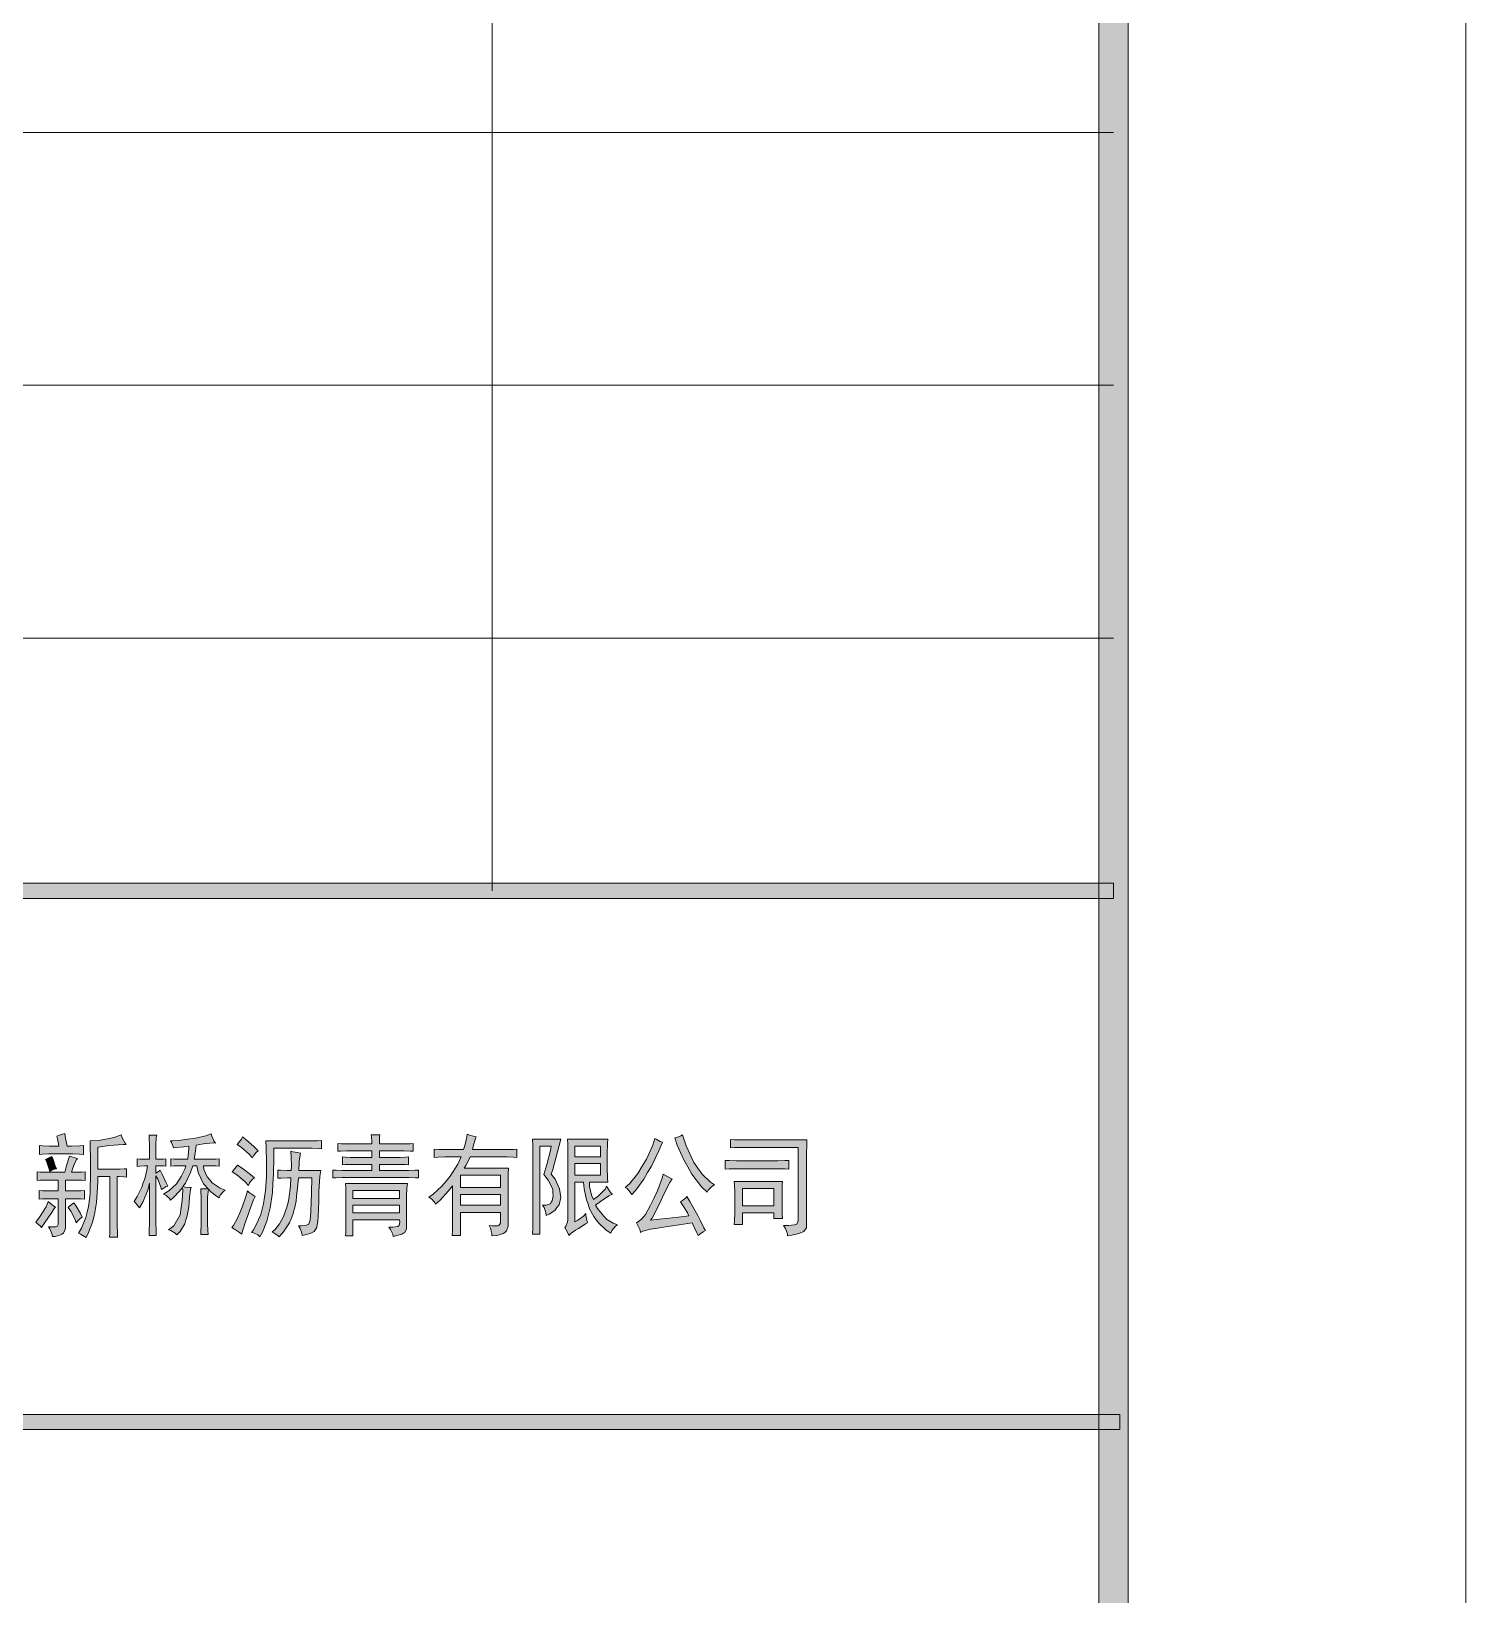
# Model space of a CAD drawing. Header units: millimetres. Extents: x 803 to 707111, y 130 to 2706464.
# Drawn here: x 702226 to 707111, y 2646052 to 2651374 of the extents above; entities that cross this region are included whole.
import ezdxf

# ---------------------------------------------------------------- set-up
doc = ezdxf.new("R2010")
doc.units = ezdxf.units.MM

msp = doc.modelspace()

# ---------------------------------------------------------------- hatches: boundary and pattern name
h = msp.add_hatch(color=0)
h.dxf.hatch_style = 2
h.paths.add_polyline_path([(705960.9, 2636339.7), (705860.9, 2636439.8), (705860.9, 2705213.8), (705960.9, 2705313.9)])
h = msp.add_hatch(color=0)
h.dxf.hatch_style = 2
h.paths.add_polyline_path([(699906.3, 2648422.3), (699906.3, 2648473.9), (705910.7, 2648473.9), (705910.7, 2648422.3)])
h = msp.add_hatch(color=0)
h.dxf.hatch_style = 2
h.paths.add_polyline_path([(702339.8, 2647622), (702342.8, 2647606.6), (702346.7, 2647585.1), (702347.6, 2647579.1), (702362.6, 2647579.1), (702390.5, 2647580), (702403.4, 2647580.8), (702403.4, 2647551.2), (702390.1, 2647551.6), (702367.7, 2647552.5), (702359.2, 2647552.5), (702296.5, 2647552.5), (702285.3, 2647552.5), (702263.8, 2647551.6), (702253.5, 2647551.2), (702253.5, 2647580.8), (702264.7, 2647580), (702286.2, 2647579.1), (702296.5, 2647579.1), (702320.1, 2647579.1), (702318.8, 2647587.3), (702314.9, 2647604.4), (702312.4, 2647613.5), (702318.8, 2647615.6), (702332.5, 2647619.9)])
h = msp.add_hatch(color=0)
h.dxf.hatch_style = 2
h.paths.add_polyline_path([(702548.5, 2647585.1), (702538.6, 2647585.1), (702490.5, 2647580.8), (702451.9, 2647576.1), (702451.9, 2647500.5), (702519.7, 2647500.5), (702527, 2647500.5), (702542.1, 2647501.4), (702549.8, 2647502.3), (702549.8, 2647473.9), (702540.8, 2647474.8), (702524.9, 2647475.6), (702518.4, 2647475.6), (702518.4, 2647322.8), (702518.4, 2647309.9), (702518.9, 2647283.3), (702519.7, 2647269.1), (702492.2, 2647269.1), (702493.1, 2647283.3), (702493.5, 2647309.5), (702493.5, 2647321.1), (702493.5, 2647475.6), (702451.9, 2647475.6), (702451.9, 2647456.8), (702450.6, 2647421.5), (702449.3, 2647404.4), (702448, 2647387.2), (702442.4, 2647353.7), (702438.2, 2647337), (702433.9, 2647320.2), (702421, 2647285.4), (702412.8, 2647267.8), (702406.4, 2647272.1), (702393.1, 2647279.9), (702386.6, 2647282.9), (702396.9, 2647299.6), (702411.5, 2647335.7), (702415.8, 2647354.6), (702420.1, 2647373.5), (702425.3, 2647406.5), (702425.7, 2647420.7), (702426.6, 2647434.9), (702427, 2647476.9), (702427, 2647505.3), (702427, 2647534), (702426.6, 2647580), (702425.7, 2647597.1), (702455.3, 2647598.4), (702508.1, 2647608.7), (702531.3, 2647617.8), (702536.5, 2647605.7), (702545.1, 2647589.4)])
h = msp.add_hatch(color=0)
h.dxf.hatch_style = 2
h.paths.add_polyline_path([(702669.6, 2647431), (702665.7, 2647443), (702656.3, 2647466.6), (702650.2, 2647478.2), (702650.2, 2647333.1), (702650.2, 2647318.9), (702650.7, 2647290.2), (702651.5, 2647275.1), (702626.6, 2647275.1), (702627.5, 2647290.2), (702627.9, 2647318.9), (702627.9, 2647333.1), (702627.9, 2647453.3), (702623.6, 2647432.3), (702606.5, 2647390.2), (702594, 2647368.7), (702590.1, 2647375.2), (702581.1, 2647386.3), (702576, 2647391.1), (702586.3, 2647407.8), (702601.7, 2647439.6), (702607.3, 2647453.7), (702612.5, 2647468.3), (702619.3, 2647497.5), (702621.5, 2647512.6), (702612.5, 2647512.6), (702594.9, 2647510.8), (702586.3, 2647509.6), (702586.3, 2647536.2), (702595.3, 2647535.3), (702616.3, 2647534.9), (702627.9, 2647534.9), (702627.9, 2647571.8), (702627.9, 2647583), (702627.5, 2647605.3), (702626.6, 2647616.5), (702652.8, 2647616.5), (702651.5, 2647607.5), (702650.2, 2647585.1), (702650.2, 2647571.8), (702650.2, 2647534.9), (702658.8, 2647534.9), (702675.6, 2647535.3), (702684.2, 2647536.2), (702684.2, 2647510.8), (702675.6, 2647511.7), (702658.8, 2647512.6), (702650.2, 2647512.6), (702650.2, 2647487.2), (702655, 2647490.2), (702661.8, 2647495.4), (702664.4, 2647497.5), (702670.9, 2647484.2), (702684.2, 2647456.8), (702690.6, 2647443), (702685.5, 2647441.3), (702675.1, 2647435.3)])
h = msp.add_hatch(color=0)
h.dxf.hatch_style = 2
h.paths.add_polyline_path([(702852.5, 2647589.4), (702844.7, 2647590.3), (702812.1, 2647586.8), (702787.2, 2647582.1), (702785.9, 2647571), (702782.5, 2647547.3), (702780.8, 2647534.9), (702827.6, 2647534.9), (702835.3, 2647534.9), (702854.6, 2647535.3), (702865.3, 2647536.2), (702865.3, 2647510.8), (702854.6, 2647511.7), (702827.6, 2647512.6), (702812.1, 2647512.6), (702813.8, 2647499.3), (702824.6, 2647475.2), (702833.6, 2647464.5), (702842.2, 2647453.7), (702868.8, 2647436.1), (702886.4, 2647429.7), (702879.9, 2647425), (702869.2, 2647411.7), (702865.3, 2647402.7), (702855.9, 2647408.7), (702837.4, 2647423.7), (702828.9, 2647432.3), (702827.6, 2647424.1), (702826.3, 2647405.2), (702826.3, 2647394.1), (702826.3, 2647325.8), (702826.3, 2647315.5), (702827.1, 2647291.5), (702827.6, 2647278.1), (702802.7, 2647278.1), (702803.5, 2647287.2), (702804, 2647310.8), (702804, 2647325.8), (702804, 2647394.1), (702804, 2647405.2), (702803.5, 2647425), (702802.7, 2647434), (702827.6, 2647434), (702812.5, 2647450.3), (702793.6, 2647489.4), (702789.8, 2647512.6), (702775.6, 2647512.6), (702768.3, 2647489), (702751.1, 2647453.3), (702741.7, 2647441.3), (702751.1, 2647440), (702765.7, 2647438.3), (702770, 2647438.3), (702768.3, 2647430.1), (702764.9, 2647405.2), (702763.6, 2647388.9), (702762.3, 2647372.2), (702756.7, 2647341.7), (702752.4, 2647327.9), (702748.6, 2647314.2), (702733.1, 2647288.4), (702721.9, 2647276.9), (702715.5, 2647283.3), (702700.9, 2647292.3), (702693.2, 2647294.5), (702710.8, 2647307.8), (702732.3, 2647345.6), (702735.7, 2647370), (702739.1, 2647394.5), (702741.7, 2647428.8), (702740.4, 2647438.3), (702730.5, 2647425.8), (702710.4, 2647404.4), (702699.6, 2647395.4), (702696.6, 2647400.5), (702684.6, 2647410.8), (702676.4, 2647416), (702694, 2647427.1), (702719.8, 2647451.2), (702728, 2647463.6), (702736.1, 2647476.1), (702748.1, 2647500.5), (702752, 2647512.6), (702737.4, 2647512.6), (702712.1, 2647511.7), (702700.9, 2647510.8), (702700.9, 2647536.2), (702712.9, 2647535.3), (702741.7, 2647534.9), (702758.4, 2647534.9), (702759.7, 2647548.2), (702761.9, 2647570.5), (702762.3, 2647579.1), (702745.6, 2647577), (702719.4, 2647574), (702710.4, 2647573.5), (702708.2, 2647580), (702703.1, 2647592), (702699.6, 2647597.1), (702706.5, 2647597.1), (702734.8, 2647599.7), (702757.2, 2647602.3), (702779.5, 2647604.9), (702819.8, 2647613.9), (702838.3, 2647620.8), (702840.9, 2647613.5), (702847.7, 2647597.6)])
h = msp.add_hatch(color=0)
h.dxf.hatch_style = 2
h.paths.add_polyline_path([(702945.2, 2647610.5), (702956.8, 2647601.4), (702983.4, 2647577.8), (702998.4, 2647562.8), (702992, 2647557.6), (702982.1, 2647546.1), (702979.1, 2647539.2), (702968, 2647551.6), (702941.8, 2647574.8), (702926.7, 2647585.1), (702931.9, 2647590.3), (702941.3, 2647603.2)])
h = msp.add_hatch(color=0)
h.dxf.hatch_style = 2
h.paths.add_polyline_path([(703412.3, 2647617.8), (703411.5, 2647610.5), (703411, 2647595), (703411, 2647586.8), (703482.7, 2647586.8), (703494.3, 2647586.8), (703515.8, 2647587.3), (703525.7, 2647588.1), (703525.7, 2647561.5), (703515.8, 2647562.4), (703495.2, 2647562.8), (703484, 2647562.8), (703411, 2647562.8), (703411, 2647540.9), (703473.7, 2647540.9), (703481.9, 2647540.9), (703500.3, 2647541.3), (703510.2, 2647542.2), (703510.2, 2647515.6), (703500.3, 2647516.4), (703481.9, 2647516.9), (703473.7, 2647516.9), (703411, 2647516.9), (703411, 2647496.3), (703498.2, 2647496.3), (703510.7, 2647496.3), (703533.4, 2647497.1), (703544.1, 2647497.5), (703544.1, 2647470.9), (703534.3, 2647471.8), (703511.5, 2647472.6), (703498.2, 2647472.6), (703294.7, 2647472.6), (703284.4, 2647472.6), (703263.4, 2647471.8), (703253, 2647470.9), (703253, 2647497.5), (703264.2, 2647497.1), (703284.8, 2647496.3), (703294.7, 2647496.3), (703384.9, 2647496.3), (703384.9, 2647516.9), (703324.7, 2647516.9), (703314.4, 2647516.9), (703294.7, 2647516.4), (703285.7, 2647515.6), (703285.7, 2647542.2), (703294.7, 2647541.3), (703314.4, 2647540.9), (703324.7, 2647540.9), (703384.9, 2647540.9), (703384.9, 2647562.8), (703310.6, 2647562.8), (703299.4, 2647562.8), (703279.2, 2647562.4), (703269.8, 2647561.5), (703269.8, 2647588.1), (703280.5, 2647587.3), (703300.7, 2647586.8), (703310.6, 2647586.8), (703384.9, 2647586.8), (703384.9, 2647595.4), (703384, 2647611.3), (703383.6, 2647617.8)])
h = msp.add_hatch(color=0)
h.paths.add_polyline_path([(703579.3, 2647405.7), (703594.4, 2647416), (703623.6, 2647443), (703638.2, 2647459.8), (703652.3, 2647476.5), (703678.5, 2647517.7), (703690.1, 2647542.2), (703643.3, 2647542.2), (703633.9, 2647542.2), (703611.1, 2647541.3), (703597.4, 2647540.9), (703597.4, 2647568.8), (703614.6, 2647568), (703639.9, 2647567.5), (703648.5, 2647567.5), (703697.8, 2647567.5), (703703.4, 2647585.1), (703709, 2647611.3), (703709.9, 2647619.5), (703719.7, 2647616.5), (703735.2, 2647611.7), (703741.2, 2647610.5), (703739.1, 2647608.3), (703732.6, 2647586.8), (703727.9, 2647567.5), (703833.5, 2647567.5), (703844.7, 2647567.5), (703867.4, 2647568), (703879.5, 2647568.8), (703879.5, 2647540.9), (703867.4, 2647541.3), (703846.8, 2647542.2), (703837.8, 2647542.2), (703720.2, 2647542.2), (703715.4, 2647532.7), (703706, 2647513.4), (703700.4, 2647503.6), (703850.7, 2647503.6), (703849.8, 2647485.1), (703849.4, 2647451.6), (703849.4, 2647437), (703849.4, 2647316.8), (703849.4, 2647306.5), (703844.3, 2647291), (703839.1, 2647286.3), (703833.5, 2647281.6), (703811.6, 2647275.1), (703794.4, 2647273.9), (703794, 2647282), (703789.3, 2647299.6), (703785.4, 2647309.5), (703795.3, 2647307.8), (703809.5, 2647307.3), (703814.2, 2647307.8), (703818.5, 2647308.6), (703823.2, 2647316.8), (703823.2, 2647324.1), (703823.2, 2647353.7), (703687.5, 2647353.7), (703687.5, 2647275.1), (703658.8, 2647275.1), (703659.6, 2647293.6), (703660.1, 2647325.8), (703660.1, 2647339.1), (703660.1, 2647444.3), (703646.3, 2647426.7), (703617.6, 2647395.4), (703602.5, 2647382), (703600, 2647387.2), (703588.4, 2647399.2)])
h.paths.add_polyline_path([(703823.2, 2647438.3), (703823.2, 2647479.9), (703687.5, 2647479.9), (703687.5, 2647438.3)])
h.paths.add_polyline_path([(703823.2, 2647377.8), (703823.2, 2647414.7), (703687.5, 2647414.7), (703687.5, 2647377.8)])
h = msp.add_hatch(color=0)
h.dxf.hatch_style = 2
h.paths.add_polyline_path([(704443.2, 2647617.8), (704455.6, 2647580), (704481.8, 2647522.9), (704496, 2647503.6), (704510.2, 2647484.2), (704538.5, 2647456.3), (704552.7, 2647447.3), (704543.7, 2647442.2), (704531.2, 2647429.3), (704527.8, 2647422), (704508.4, 2647440.4), (704475, 2647483.8), (704461.2, 2647508.3), (704447.5, 2647532.7), (704425.6, 2647582.1), (704417, 2647607.5), (704424.3, 2647608.7), (704437.2, 2647613.9)])
h = msp.add_hatch(color=0)
h.dxf.hatch_style = 2
h.paths.add_polyline_path([(703003.6, 2647270.8), (702997.2, 2647276.9), (702983, 2647284.2), (702975.3, 2647285.4), (702982.1, 2647294.5), (702995.4, 2647318.1), (703001, 2647332.2), (703007, 2647346.8), (703016, 2647383.3), (703019.5, 2647405.7), (703022.9, 2647428), (703026.4, 2647475.2), (703026.8, 2647500.1), (703026.8, 2647524.6), (703025.9, 2647573.5), (703024.6, 2647597.1), (703169.3, 2647597.1), (703177.9, 2647597.1), (703200.2, 2647597.6), (703214, 2647598.4), (703214, 2647570.5), (703202.8, 2647571), (703180.5, 2647571.8), (703169.3, 2647571.8), (703052.1, 2647571.8), (703052.1, 2647542.2), (703050.4, 2647482.1), (703048.7, 2647451.6), (703047.4, 2647421.5), (703039.7, 2647368.7), (703033.7, 2647346.4), (703028.1, 2647324.1), (703013, 2647286.3)])
h = msp.add_hatch(color=0)
h.dxf.hatch_style = 2
h.paths.add_polyline_path([(703148.7, 2647275.1), (703147.4, 2647282.9), (703141, 2647299.2), (703135.4, 2647307.8), (703146.1, 2647307.8), (703161.2, 2647309.5), (703165.5, 2647310.8), (703170.2, 2647312.5), (703175.8, 2647327.5), (703176.6, 2647341.3), (703177.5, 2647355), (703180.1, 2647419.8), (703181.3, 2647470.9), (703135.4, 2647470.9), (703133.7, 2647447.3), (703129.4, 2647407.8), (703127.2, 2647391.5), (703124.7, 2647375.6), (703116.5, 2647346), (703110.9, 2647332.2), (703104.9, 2647318.5), (703084.7, 2647288), (703070.1, 2647270.8), (703065.9, 2647274.7), (703053.4, 2647282.9), (703045.7, 2647287.2), (703054.7, 2647294.5), (703070.6, 2647314.6), (703077.4, 2647327.1), (703084.3, 2647340), (703095, 2647367.9), (703098.9, 2647383.3), (703102.8, 2647399.2), (703108.4, 2647443), (703109.6, 2647470.9), (703098.5, 2647470.9), (703076.2, 2647470.1), (703065, 2647469.6), (703065, 2647497.5), (703074.9, 2647497.1), (703097.6, 2647496.3), (703110.9, 2647496.3), (703111.4, 2647510.4), (703110.9, 2647543.1), (703109.6, 2647561.5), (703116.5, 2647559.8), (703132.8, 2647557.2), (703142.3, 2647555.5), (703141, 2647549.5), (703138.8, 2647535.3), (703138.4, 2647526.7), (703137.6, 2647518.1), (703136.7, 2647502.7), (703136.7, 2647496.3), (703211.4, 2647496.3), (703208.8, 2647476.1), (703205.4, 2647425), (703205, 2647394.1), (703204.1, 2647362.7), (703201.5, 2647321.5), (703199.4, 2647311.6), (703197.7, 2647301.8), (703188.6, 2647288.4), (703181.8, 2647285), (703174.9, 2647281.6), (703158.6, 2647276.9)])
h = msp.add_hatch(color=0)
h.dxf.hatch_style = 2
h.paths.add_polyline_path([(704029.3, 2647603.2), (704017.7, 2647559.4), (704001.4, 2647500.1), (703996.7, 2647484.2), (704010, 2647466.6), (704025, 2647434), (704026.7, 2647419), (704028.9, 2647404.4), (704023.3, 2647379.9), (704015.6, 2647370), (704008.3, 2647360.6), (703989.8, 2647347.3), (703978.6, 2647343.4), (703977.8, 2647353.3), (703972.2, 2647370), (703966.6, 2647377.8), (703978.6, 2647377.8), (703993.7, 2647382.9), (703996.7, 2647388.1), (704000.1, 2647393.2), (704002.7, 2647410), (704001.8, 2647421.5), (704001.4, 2647432.7), (703985.9, 2647463.6), (703970.9, 2647482.9), (703981.2, 2647516.4), (703994.1, 2647564.5), (703996.7, 2647579.1), (703957.6, 2647579.1), (703957.6, 2647279.9), (703932.7, 2647279.9), (703933.6, 2647300.5), (703934, 2647341.3), (703934, 2647361.4), (703934, 2647534.9), (703934, 2647548.2), (703933.6, 2647582.1), (703932.7, 2647603.2)])
h = msp.add_hatch(color=0)
h.paths.add_polyline_path([(704188.6, 2647603.2), (704188.2, 2647589.4), (704187.3, 2647552.5), (704187.3, 2647528.9), (704187.3, 2647505.7), (704188.2, 2647469.6), (704188.6, 2647456.3), (704127.2, 2647456.3), (704127.2, 2647442.2), (704133.6, 2647412.5), (704140.5, 2647397.1), (704157.2, 2647409.5), (704179.6, 2647432.3), (704184.7, 2647443), (704189.9, 2647434), (704199.8, 2647420.7), (704204.5, 2647416), (704192.5, 2647409.5), (704163.7, 2647390.2), (704146.9, 2647377.8), (704154.2, 2647366.6), (704169.3, 2647347.3), (704177, 2647339.1), (704184.7, 2647331), (704207.5, 2647316.8), (704222.5, 2647310.8), (704214.8, 2647306.5), (704203.2, 2647292.3), (704198.9, 2647282.9), (704183.4, 2647293.6), (704159, 2647316.4), (704149.9, 2647327.9), (704141.4, 2647339.5), (704127.2, 2647366.2), (704121.6, 2647381.2), (704116, 2647396.6), (704108.3, 2647434), (704106.6, 2647456.3), (704076.5, 2647456.3), (704076.5, 2647321.1), (704086.8, 2647327.1), (704105.7, 2647341.3), (704114.3, 2647349.4), (704114.7, 2647342.5), (704117.3, 2647327.1), (704119.5, 2647318.1), (704113.5, 2647314.6), (704098.4, 2647304.8), (704089, 2647299.2), (704079.5, 2647293.2), (704063.2, 2647281.2), (704056.8, 2647275.1), (704054.2, 2647281.2), (704046.9, 2647294.5), (704042.6, 2647301.8), (704046.5, 2647306.5), (704051.6, 2647319.8), (704052.9, 2647328.8), (704052.9, 2647537.9), (704052.9, 2647552.5), (704052.5, 2647585.1), (704051.6, 2647603.2)])
h.paths.add_polyline_path([(704163.7, 2647479.9), (704163.7, 2647519.9), (704076.5, 2647519.9), (704076.5, 2647479.9)])
h.paths.add_polyline_path([(704163.7, 2647542.2), (704163.7, 2647579.1), (704076.5, 2647579.1), (704076.5, 2647542.2)])
h = msp.add_hatch(color=0)
h.dxf.hatch_style = 2
h.paths.add_polyline_path([(704375.4, 2647592.4), (704362.9, 2647562.8), (704337.6, 2647510.8), (704324.3, 2647489), (704311.4, 2647466.6), (704284.3, 2647429.7), (704271, 2647414.7), (704265.4, 2647422.8), (704254.7, 2647434.9), (704248.7, 2647438.3), (704262.4, 2647450.3), (704291.2, 2647486.4), (704306.2, 2647510.8), (704321.3, 2647535.3), (704342.7, 2647583), (704349.2, 2647605.7), (704353.9, 2647602.3), (704366.8, 2647595.4)])
h = msp.add_hatch(color=0)
h.dxf.hatch_style = 2
h.paths.add_polyline_path([(704867, 2647600.2), (704866.5, 2647583.8), (704865.7, 2647554.6), (704865.7, 2647542.2), (704865.7, 2647310.8), (704865.2, 2647301.3), (704856.2, 2647288.4), (704848.1, 2647285), (704839.9, 2647281.6), (704816.3, 2647276), (704800.8, 2647273.9), (704800.8, 2647280.3), (704794, 2647298.3), (704787.5, 2647309.5), (704804.7, 2647309.5), (704825.3, 2647310.8), (704829.2, 2647312.5), (704833, 2647313.8), (704837.3, 2647324.9), (704837.3, 2647334.4), (704837.3, 2647574.8), (704657, 2647574.8), (704645.4, 2647574.8), (704620.1, 2647574), (704606.3, 2647573.5), (704606.3, 2647601.4), (704620.1, 2647600.6), (704644.6, 2647600.2), (704655.7, 2647600.2)])
h = msp.add_hatch(color=0)
h.dxf.hatch_style = 2
h.paths.add_polyline_path([(702384.1, 2647536.2), (702379.3, 2647533.2), (702369, 2647510.4), (702363, 2647490.2), (702374.2, 2647490.2), (702396.9, 2647491.1), (702409, 2647492), (702409, 2647461.9), (702397.8, 2647462.8), (702364.3, 2647463.6), (702342.4, 2647463.6), (702342.4, 2647426.7), (702362.6, 2647426.7), (702394.4, 2647427.1), (702406.4, 2647428), (702406.4, 2647398.4), (702394.4, 2647399.2), (702362.6, 2647399.6), (702342.4, 2647399.6), (702342.4, 2647309.5), (702342.4, 2647298.3), (702336, 2647283.3), (702330, 2647279.9), (702323.5, 2647276), (702307.6, 2647272.1), (702297.8, 2647272.1), (702295.2, 2647281.2), (702288.7, 2647297.5), (702284.9, 2647304.8), (702293.9, 2647304.3), (702306.8, 2647304.3), (702310.2, 2647304.8), (702314.1, 2647305.6), (702317.5, 2647312.5), (702317.5, 2647318.1), (702317.5, 2647399.6), (702296.5, 2647399.6), (702263.8, 2647399.2), (702252.2, 2647398.4), (702252.2, 2647428), (702264.7, 2647427.1), (702297.3, 2647426.7), (702317.5, 2647426.7), (702317.5, 2647463.6), (702293.5, 2647463.6), (702257.4, 2647462.8), (702245.8, 2647461.9), (702245.8, 2647492), (702257.4, 2647491.1), (702279.7, 2647490.2), (702290, 2647490.2), (702339.8, 2647490.2), (702345, 2647508.3), (702352.7, 2647535.3), (702355.3, 2647545.2), (702360.4, 2647543.5), (702375, 2647539.2)])
h = msp.add_hatch(color=0)
h.dxf.hatch_style = 2
h.paths.add_polyline_path([(702295.2, 2647543.5), (702299.9, 2647533.2), (702307.6, 2647512.6), (702311.1, 2647502.3), (702305.1, 2647500.5), (702293.9, 2647496.3), (702288.7, 2647493.2), (702285.3, 2647504.4), (702278.4, 2647524.6), (702274.6, 2647533.2), (702278.9, 2647536.2), (702289.6, 2647541.3)])
h = msp.add_hatch(color=0)
h.dxf.hatch_style = 2
h.paths.add_polyline_path([(702928, 2647513.9), (702943.9, 2647503.6), (702972.7, 2647482.1), (702985.6, 2647470.9), (702979.1, 2647466.6), (702969.2, 2647453.7), (702965.8, 2647445.6), (702953.4, 2647458.5), (702925.5, 2647481.2), (702910, 2647492), (702914.3, 2647497.5), (702923.7, 2647508.7)])
h = msp.add_hatch(color=0)
h.dxf.hatch_style = 2
h.paths.add_polyline_path([(704760, 2647528.9), (704768.6, 2647528.9), (704791.4, 2647529.7), (704806, 2647530.2), (704806, 2647500.5), (704792.2, 2647501.4), (704769.9, 2647502.3), (704761.3, 2647502.3), (704640.3, 2647502.3), (704627.8, 2647502.3), (704602.5, 2647501.4), (704589.2, 2647500.5), (704589.2, 2647530.2), (704602.5, 2647529.7), (704627.8, 2647528.9), (704640.3, 2647528.9)])
h = msp.add_hatch(color=0)
h.paths.add_polyline_path([(703443.7, 2647303.5), (703457.4, 2647303.5), (703473.7, 2647305.2), (703476.3, 2647307.3), (703478.9, 2647309.1), (703480.6, 2647319.8), (703480.2, 2647328.8), (703320.9, 2647328.8), (703320.9, 2647273.9), (703296, 2647273.9), (703296.8, 2647285.4), (703297.3, 2647315.9), (703297.3, 2647334.4), (703297.3, 2647392.4), (703297.3, 2647408.7), (703296.8, 2647438.3), (703296, 2647451.6), (703506.4, 2647451.6), (703505.1, 2647437.4), (703503.8, 2647407.4), (703503.8, 2647391.1), (703503.8, 2647306.5), (703503.8, 2647297.5), (703498.2, 2647285.4), (703493, 2647282.9), (703487.9, 2647279.9), (703470.3, 2647274.7), (703457.8, 2647272.1), (703456.6, 2647279.9), (703449.3, 2647295.3)])
h.paths.add_polyline_path([(703480.2, 2647401.4), (703480.2, 2647428), (703320.9, 2647428), (703320.9, 2647401.4)])
h.paths.add_polyline_path([(703480.2, 2647352.4), (703480.2, 2647377.8), (703320.9, 2647377.8), (703320.9, 2647352.4)])
h = msp.add_hatch(color=0)
h.dxf.hatch_style = 2
h.paths.add_polyline_path([(704465.1, 2647342.1), (704459.9, 2647352.4), (704445.8, 2647376), (704436.7, 2647389.3), (704443.2, 2647394.1), (704454.4, 2647402.7), (704458.6, 2647407.4), (704468.5, 2647391.1), (704487, 2647358.9), (704495.1, 2647342.5), (704503.7, 2647326.7), (704516.6, 2647301.3), (704521.3, 2647291.5), (704514, 2647287.2), (704502, 2647279), (704496.4, 2647275.1), (704492.6, 2647284.2), (704482.3, 2647305.6), (704475.8, 2647318.1), (704432, 2647311.6), (704370.2, 2647301.8), (704352.6, 2647299.2), (704334.6, 2647296.2), (704308.8, 2647289.3), (704300.6, 2647285.4), (704298.9, 2647293.2), (704291.6, 2647309.5), (704286.5, 2647318.1), (704292.9, 2647321.1), (704305.4, 2647331.8), (704311.4, 2647339.1), (704317, 2647346.4), (704334.6, 2647377.8), (704345.7, 2647401.4), (704357.3, 2647425), (704373.2, 2647466.6), (704377.9, 2647484.2), (704387.8, 2647477.8), (704402.8, 2647469.6), (704408, 2647467.9), (704400.7, 2647455.5), (704381.4, 2647417.7), (704369.3, 2647392.4), (704357.3, 2647367), (704340.1, 2647334.4), (704334.6, 2647327.1), (704364.6, 2647330.1), (704429.9, 2647337.4)])
h = msp.add_hatch(color=0)
h.paths.add_polyline_path([(704783.7, 2647459.3), (704782.8, 2647448.6), (704782.4, 2647426.7), (704782.4, 2647414.7), (704782.4, 2647382), (704782.4, 2647370), (704782.8, 2647345.6), (704783.7, 2647333.1), (704754.9, 2647333.1), (704754.9, 2647352.4), (704648, 2647352.4), (704648, 2647312.5), (704619.2, 2647312.5), (704620.5, 2647325.8), (704621.8, 2647349.4), (704621.8, 2647359.7), (704621.8, 2647414.7), (704621.8, 2647424.1), (704620.5, 2647446.4), (704619.2, 2647459.3)])
h.paths.add_polyline_path([(704754.9, 2647376), (704754.9, 2647435.3), (704648, 2647435.3), (704648, 2647376)])
h = msp.add_hatch(color=0)
h.dxf.hatch_style = 2
h.paths.add_polyline_path([(702988.1, 2647407.4), (702983, 2647396.2), (702970.1, 2647364), (702962.8, 2647342.5), (702955.1, 2647321.5), (702945.2, 2647290.2), (702942.6, 2647279.9), (702935.3, 2647285.4), (702918.2, 2647296.6), (702908.7, 2647301.8), (702914.3, 2647308.6), (702928, 2647334), (702935.8, 2647352.4), (702943.9, 2647370.9), (702956.8, 2647407.8), (702962, 2647426.7), (702968, 2647421.5), (702980.8, 2647411.7)])
h = msp.add_hatch(color=0)
h.dxf.hatch_style = 2
h.paths.add_polyline_path([(702308.5, 2647371.7), (702304.2, 2647366.6), (702295.2, 2647353.7), (702290, 2647345.6), (702284.9, 2647337.8), (702269.8, 2647315.9), (702260, 2647301.8), (702255.7, 2647307.3), (702245.8, 2647315.9), (702240.7, 2647319.8), (702254, 2647337), (702275.9, 2647372.6), (702283.6, 2647391.1), (702290, 2647385.1), (702302.5, 2647375.2)])
h = msp.add_hatch(color=0)
h.dxf.hatch_style = 2
h.paths.add_polyline_path([(702370.7, 2647386.3), (702378.9, 2647374.7), (702393.1, 2647350.3), (702399.5, 2647337.4), (702393.1, 2647334), (702382.8, 2647324.1), (702378.9, 2647318.1), (702373.7, 2647331.8), (702360, 2647357.6), (702351.4, 2647370), (702356.1, 2647374.7), (702365.6, 2647382.9)])
h = msp.add_hatch(color=0)
h.dxf.hatch_style = 2
h.paths.add_polyline_path([(699927.3, 2646614.4), (699927.3, 2646665.9), (705932.2, 2646665.9), (705932.2, 2646614.4)])

# ---------------------------------------------------------------- linework, layer by layer
at = {"color": 0, "lineweight": 0}
for points in [[(707110.7, 2635190), (707110.7, 2706463.7), (606199.4, 2706463.7), (606199.4, 2635190)], [(705960.9, 2636339.7), (705860.9, 2636439.8), (705860.9, 2705213.8), (705960.9, 2705313.9)], [(699906.3, 2648422.3), (699906.3, 2648473.9), (705910.7, 2648473.9), (705910.7, 2648422.3)], [(702339.8, 2647622), (702342.8, 2647606.6), (702346.7, 2647585.1), (702347.6, 2647579.1), (702362.6, 2647579.1), (702390.5, 2647580), (702403.4, 2647580.8), (702403.4, 2647551.2), (702390.1, 2647551.6), (702367.7, 2647552.5), (702359.2, 2647552.5), (702296.5, 2647552.5), (702285.3, 2647552.5), (702263.8, 2647551.6), (702253.5, 2647551.2), (702253.5, 2647580.8), (702264.7, 2647580), (702286.2, 2647579.1), (702296.5, 2647579.1), (702320.1, 2647579.1), (702318.8, 2647587.3), (702314.9, 2647604.4), (702312.4, 2647613.5), (702318.8, 2647615.6), (702332.5, 2647619.9)], [(702548.5, 2647585.1), (702538.6, 2647585.1), (702490.5, 2647580.8), (702451.9, 2647576.1), (702451.9, 2647500.5), (702519.7, 2647500.5), (702527, 2647500.5), (702542.1, 2647501.4), (702549.8, 2647502.3), (702549.8, 2647473.9), (702540.8, 2647474.8), (702524.9, 2647475.6), (702518.4, 2647475.6), (702518.4, 2647322.8), (702518.4, 2647309.9), (702518.9, 2647283.3), (702519.7, 2647269.1), (702492.2, 2647269.1), (702493.1, 2647283.3), (702493.5, 2647309.5), (702493.5, 2647321.1), (702493.5, 2647475.6), (702451.9, 2647475.6), (702451.9, 2647456.8), (702450.6, 2647421.5), (702449.3, 2647404.4), (702448, 2647387.2), (702442.4, 2647353.7), (702438.2, 2647337), (702433.9, 2647320.2), (702421, 2647285.4), (702412.8, 2647267.8), (702406.4, 2647272.1), (702393.1, 2647279.9), (702386.6, 2647282.9), (702396.9, 2647299.6), (702411.5, 2647335.7), (702415.8, 2647354.6), (702420.1, 2647373.5), (702425.3, 2647406.5), (702425.7, 2647420.7), (702426.6, 2647434.9), (702427, 2647476.9), (702427, 2647505.3), (702427, 2647534), (702426.6, 2647580), (702425.7, 2647597.1), (702455.3, 2647598.4), (702508.1, 2647608.7), (702531.3, 2647617.8), (702536.5, 2647605.7), (702545.1, 2647589.4)], [(702669.6, 2647431), (702665.7, 2647443), (702656.3, 2647466.6), (702650.2, 2647478.2), (702650.2, 2647333.1), (702650.2, 2647318.9), (702650.7, 2647290.2), (702651.5, 2647275.1), (702626.6, 2647275.1), (702627.5, 2647290.2), (702627.9, 2647318.9), (702627.9, 2647333.1), (702627.9, 2647453.3), (702623.6, 2647432.3), (702606.5, 2647390.2), (702594, 2647368.7), (702590.1, 2647375.2), (702581.1, 2647386.3), (702576, 2647391.1), (702586.3, 2647407.8), (702601.7, 2647439.6), (702607.3, 2647453.7), (702612.5, 2647468.3), (702619.3, 2647497.5), (702621.5, 2647512.6), (702612.5, 2647512.6), (702594.9, 2647510.8), (702586.3, 2647509.6), (702586.3, 2647536.2), (702595.3, 2647535.3), (702616.3, 2647534.9), (702627.9, 2647534.9), (702627.9, 2647571.8), (702627.9, 2647583), (702627.5, 2647605.3), (702626.6, 2647616.5), (702652.8, 2647616.5), (702651.5, 2647607.5), (702650.2, 2647585.1), (702650.2, 2647571.8), (702650.2, 2647534.9), (702658.8, 2647534.9), (702675.6, 2647535.3), (702684.2, 2647536.2), (702684.2, 2647510.8), (702675.6, 2647511.7), (702658.8, 2647512.6), (702650.2, 2647512.6), (702650.2, 2647487.2), (702655, 2647490.2), (702661.8, 2647495.4), (702664.4, 2647497.5), (702670.9, 2647484.2), (702684.2, 2647456.8), (702690.6, 2647443), (702685.5, 2647441.3), (702675.1, 2647435.3)], [(702852.5, 2647589.4), (702844.7, 2647590.3), (702812.1, 2647586.8), (702787.2, 2647582.1), (702785.9, 2647571), (702782.5, 2647547.3), (702780.8, 2647534.9), (702827.6, 2647534.9), (702835.3, 2647534.9), (702854.6, 2647535.3), (702865.3, 2647536.2), (702865.3, 2647510.8), (702854.6, 2647511.7), (702827.6, 2647512.6), (702812.1, 2647512.6), (702813.8, 2647499.3), (702824.6, 2647475.2), (702833.6, 2647464.5), (702842.2, 2647453.7), (702868.8, 2647436.1), (702886.4, 2647429.7), (702879.9, 2647425), (702869.2, 2647411.7), (702865.3, 2647402.7), (702855.9, 2647408.7), (702837.4, 2647423.7), (702828.9, 2647432.3), (702827.6, 2647424.1), (702826.3, 2647405.2), (702826.3, 2647394.1), (702826.3, 2647325.8), (702826.3, 2647315.5), (702827.1, 2647291.5), (702827.6, 2647278.1), (702802.7, 2647278.1), (702803.5, 2647287.2), (702804, 2647310.8), (702804, 2647325.8), (702804, 2647394.1), (702804, 2647405.2), (702803.5, 2647425), (702802.7, 2647434), (702827.6, 2647434), (702812.5, 2647450.3), (702793.6, 2647489.4), (702789.8, 2647512.6), (702775.6, 2647512.6), (702768.3, 2647489), (702751.1, 2647453.3), (702741.7, 2647441.3), (702751.1, 2647440), (702765.7, 2647438.3), (702770, 2647438.3), (702768.3, 2647430.1), (702764.9, 2647405.2), (702763.6, 2647388.9), (702762.3, 2647372.2), (702756.7, 2647341.7), (702752.4, 2647327.9), (702748.6, 2647314.2), (702733.1, 2647288.4), (702721.9, 2647276.9), (702715.5, 2647283.3), (702700.9, 2647292.3), (702693.2, 2647294.5), (702710.8, 2647307.8), (702732.3, 2647345.6), (702735.7, 2647370), (702739.1, 2647394.5), (702741.7, 2647428.8), (702740.4, 2647438.3), (702730.5, 2647425.8), (702710.4, 2647404.4), (702699.6, 2647395.4), (702696.6, 2647400.5), (702684.6, 2647410.8), (702676.4, 2647416), (702694, 2647427.1), (702719.8, 2647451.2), (702728, 2647463.6), (702736.1, 2647476.1), (702748.1, 2647500.5), (702752, 2647512.6), (702737.4, 2647512.6), (702712.1, 2647511.7), (702700.9, 2647510.8), (702700.9, 2647536.2), (702712.9, 2647535.3), (702741.7, 2647534.9), (702758.4, 2647534.9), (702759.7, 2647548.2), (702761.9, 2647570.5), (702762.3, 2647579.1), (702745.6, 2647577), (702719.4, 2647574), (702710.4, 2647573.5), (702708.2, 2647580), (702703.1, 2647592), (702699.6, 2647597.1), (702706.5, 2647597.1), (702734.8, 2647599.7), (702757.2, 2647602.3), (702779.5, 2647604.9), (702819.8, 2647613.9), (702838.3, 2647620.8), (702840.9, 2647613.5), (702847.7, 2647597.6)], [(702945.2, 2647610.5), (702956.8, 2647601.4), (702983.4, 2647577.8), (702998.4, 2647562.8), (702992, 2647557.6), (702982.1, 2647546.1), (702979.1, 2647539.2), (702968, 2647551.6), (702941.8, 2647574.8), (702926.7, 2647585.1), (702931.9, 2647590.3), (702941.3, 2647603.2)], [(703412.3, 2647617.8), (703411.5, 2647610.5), (703411, 2647595), (703411, 2647586.8), (703482.7, 2647586.8), (703494.3, 2647586.8), (703515.8, 2647587.3), (703525.7, 2647588.1), (703525.7, 2647561.5), (703515.8, 2647562.4), (703495.2, 2647562.8), (703484, 2647562.8), (703411, 2647562.8), (703411, 2647540.9), (703473.7, 2647540.9), (703481.9, 2647540.9), (703500.3, 2647541.3), (703510.2, 2647542.2), (703510.2, 2647515.6), (703500.3, 2647516.4), (703481.9, 2647516.9), (703473.7, 2647516.9), (703411, 2647516.9), (703411, 2647496.3), (703498.2, 2647496.3), (703510.7, 2647496.3), (703533.4, 2647497.1), (703544.1, 2647497.5), (703544.1, 2647470.9), (703534.3, 2647471.8), (703511.5, 2647472.6), (703498.2, 2647472.6), (703294.7, 2647472.6), (703284.4, 2647472.6), (703263.4, 2647471.8), (703253, 2647470.9), (703253, 2647497.5), (703264.2, 2647497.1), (703284.8, 2647496.3), (703294.7, 2647496.3), (703384.9, 2647496.3), (703384.9, 2647516.9), (703324.7, 2647516.9), (703314.4, 2647516.9), (703294.7, 2647516.4), (703285.7, 2647515.6), (703285.7, 2647542.2), (703294.7, 2647541.3), (703314.4, 2647540.9), (703324.7, 2647540.9), (703384.9, 2647540.9), (703384.9, 2647562.8), (703310.6, 2647562.8), (703299.4, 2647562.8), (703279.2, 2647562.4), (703269.8, 2647561.5), (703269.8, 2647588.1), (703280.5, 2647587.3), (703300.7, 2647586.8), (703310.6, 2647586.8), (703384.9, 2647586.8), (703384.9, 2647595.4), (703384, 2647611.3), (703383.6, 2647617.8)], [(703579.3, 2647405.7), (703594.4, 2647416), (703623.6, 2647443), (703638.2, 2647459.8), (703652.3, 2647476.5), (703678.5, 2647517.7), (703690.1, 2647542.2), (703643.3, 2647542.2), (703633.9, 2647542.2), (703611.1, 2647541.3), (703597.4, 2647540.9), (703597.4, 2647568.8), (703614.6, 2647568), (703639.9, 2647567.5), (703648.5, 2647567.5), (703697.8, 2647567.5), (703703.4, 2647585.1), (703709, 2647611.3), (703709.9, 2647619.5), (703719.7, 2647616.5), (703735.2, 2647611.7), (703741.2, 2647610.5), (703739.1, 2647608.3), (703732.6, 2647586.8), (703727.9, 2647567.5), (703833.5, 2647567.5), (703844.7, 2647567.5), (703867.4, 2647568), (703879.5, 2647568.8), (703879.5, 2647540.9), (703867.4, 2647541.3), (703846.8, 2647542.2), (703837.8, 2647542.2), (703720.2, 2647542.2), (703715.4, 2647532.7), (703706, 2647513.4), (703700.4, 2647503.6), (703850.7, 2647503.6), (703849.8, 2647485.1), (703849.4, 2647451.6), (703849.4, 2647437), (703849.4, 2647316.8), (703849.4, 2647306.5), (703844.3, 2647291), (703839.1, 2647286.3), (703833.5, 2647281.6), (703811.6, 2647275.1), (703794.4, 2647273.9), (703794, 2647282), (703789.3, 2647299.6), (703785.4, 2647309.5), (703795.3, 2647307.8), (703809.5, 2647307.3), (703814.2, 2647307.8), (703818.5, 2647308.6), (703823.2, 2647316.8), (703823.2, 2647324.1), (703823.2, 2647353.7), (703687.5, 2647353.7), (703687.5, 2647275.1), (703658.8, 2647275.1), (703659.6, 2647293.6), (703660.1, 2647325.8), (703660.1, 2647339.1), (703660.1, 2647444.3), (703646.3, 2647426.7), (703617.6, 2647395.4), (703602.5, 2647382), (703600, 2647387.2), (703588.4, 2647399.2)], [(704443.2, 2647617.8), (704455.6, 2647580), (704481.8, 2647522.9), (704496, 2647503.6), (704510.2, 2647484.2), (704538.5, 2647456.3), (704552.7, 2647447.3), (704543.7, 2647442.2), (704531.2, 2647429.3), (704527.8, 2647422), (704508.4, 2647440.4), (704475, 2647483.8), (704461.2, 2647508.3), (704447.5, 2647532.7), (704425.6, 2647582.1), (704417, 2647607.5), (704424.3, 2647608.7), (704437.2, 2647613.9)], [(703003.6, 2647270.8), (702997.2, 2647276.9), (702983, 2647284.2), (702975.3, 2647285.4), (702982.1, 2647294.5), (702995.4, 2647318.1), (703001, 2647332.2), (703007, 2647346.8), (703016, 2647383.3), (703019.5, 2647405.7), (703022.9, 2647428), (703026.4, 2647475.2), (703026.8, 2647500.1), (703026.8, 2647524.6), (703025.9, 2647573.5), (703024.6, 2647597.1), (703169.3, 2647597.1), (703177.9, 2647597.1), (703200.2, 2647597.6), (703214, 2647598.4), (703214, 2647570.5), (703202.8, 2647571), (703180.5, 2647571.8), (703169.3, 2647571.8), (703052.1, 2647571.8), (703052.1, 2647542.2), (703050.4, 2647482.1), (703048.7, 2647451.6), (703047.4, 2647421.5), (703039.7, 2647368.7), (703033.7, 2647346.4), (703028.1, 2647324.1), (703013, 2647286.3)], [(703148.7, 2647275.1), (703147.4, 2647282.9), (703141, 2647299.2), (703135.4, 2647307.8), (703146.1, 2647307.8), (703161.2, 2647309.5), (703165.5, 2647310.8), (703170.2, 2647312.5), (703175.8, 2647327.5), (703176.6, 2647341.3), (703177.5, 2647355), (703180.1, 2647419.8), (703181.3, 2647470.9), (703135.4, 2647470.9), (703133.7, 2647447.3), (703129.4, 2647407.8), (703127.2, 2647391.5), (703124.7, 2647375.6), (703116.5, 2647346), (703110.9, 2647332.2), (703104.9, 2647318.5), (703084.7, 2647288), (703070.1, 2647270.8), (703065.9, 2647274.7), (703053.4, 2647282.9), (703045.7, 2647287.2), (703054.7, 2647294.5), (703070.6, 2647314.6), (703077.4, 2647327.1), (703084.3, 2647340), (703095, 2647367.9), (703098.9, 2647383.3), (703102.8, 2647399.2), (703108.4, 2647443), (703109.6, 2647470.9), (703098.5, 2647470.9), (703076.2, 2647470.1), (703065, 2647469.6), (703065, 2647497.5), (703074.9, 2647497.1), (703097.6, 2647496.3), (703110.9, 2647496.3), (703111.4, 2647510.4), (703110.9, 2647543.1), (703109.6, 2647561.5), (703116.5, 2647559.8), (703132.8, 2647557.2), (703142.3, 2647555.5), (703141, 2647549.5), (703138.8, 2647535.3), (703138.4, 2647526.7), (703137.6, 2647518.1), (703136.7, 2647502.7), (703136.7, 2647496.3), (703211.4, 2647496.3), (703208.8, 2647476.1), (703205.4, 2647425), (703205, 2647394.1), (703204.1, 2647362.7), (703201.5, 2647321.5), (703199.4, 2647311.6), (703197.7, 2647301.8), (703188.6, 2647288.4), (703181.8, 2647285), (703174.9, 2647281.6), (703158.6, 2647276.9)], [(704029.3, 2647603.2), (704017.7, 2647559.4), (704001.4, 2647500.1), (703996.7, 2647484.2), (704010, 2647466.6), (704025, 2647434), (704026.7, 2647419), (704028.9, 2647404.4), (704023.3, 2647379.9), (704015.6, 2647370), (704008.3, 2647360.6), (703989.8, 2647347.3), (703978.6, 2647343.4), (703977.8, 2647353.3), (703972.2, 2647370), (703966.6, 2647377.8), (703978.6, 2647377.8), (703993.7, 2647382.9), (703996.7, 2647388.1), (704000.1, 2647393.2), (704002.7, 2647410), (704001.8, 2647421.5), (704001.4, 2647432.7), (703985.9, 2647463.6), (703970.9, 2647482.9), (703981.2, 2647516.4), (703994.1, 2647564.5), (703996.7, 2647579.1), (703957.6, 2647579.1), (703957.6, 2647279.9), (703932.7, 2647279.9), (703933.6, 2647300.5), (703934, 2647341.3), (703934, 2647361.4), (703934, 2647534.9), (703934, 2647548.2), (703933.6, 2647582.1), (703932.7, 2647603.2)], [(704188.6, 2647603.2), (704188.2, 2647589.4), (704187.3, 2647552.5), (704187.3, 2647528.9), (704187.3, 2647505.7), (704188.2, 2647469.6), (704188.6, 2647456.3), (704127.2, 2647456.3), (704127.2, 2647442.2), (704133.6, 2647412.5), (704140.5, 2647397.1), (704157.2, 2647409.5), (704179.6, 2647432.3), (704184.7, 2647443), (704189.9, 2647434), (704199.8, 2647420.7), (704204.5, 2647416), (704192.5, 2647409.5), (704163.7, 2647390.2), (704146.9, 2647377.8), (704154.2, 2647366.6), (704169.3, 2647347.3), (704177, 2647339.1), (704184.7, 2647331), (704207.5, 2647316.8), (704222.5, 2647310.8), (704214.8, 2647306.5), (704203.2, 2647292.3), (704198.9, 2647282.9), (704183.4, 2647293.6), (704159, 2647316.4), (704149.9, 2647327.9), (704141.4, 2647339.5), (704127.2, 2647366.2), (704121.6, 2647381.2), (704116, 2647396.6), (704108.3, 2647434), (704106.6, 2647456.3), (704076.5, 2647456.3), (704076.5, 2647321.1), (704086.8, 2647327.1), (704105.7, 2647341.3), (704114.3, 2647349.4), (704114.7, 2647342.5), (704117.3, 2647327.1), (704119.5, 2647318.1), (704113.5, 2647314.6), (704098.4, 2647304.8), (704089, 2647299.2), (704079.5, 2647293.2), (704063.2, 2647281.2), (704056.8, 2647275.1), (704054.2, 2647281.2), (704046.9, 2647294.5), (704042.6, 2647301.8), (704046.5, 2647306.5), (704051.6, 2647319.8), (704052.9, 2647328.8), (704052.9, 2647537.9), (704052.9, 2647552.5), (704052.5, 2647585.1), (704051.6, 2647603.2)], [(704163.7, 2647542.2), (704163.7, 2647579.1), (704076.5, 2647579.1), (704076.5, 2647542.2)], [(704375.4, 2647592.4), (704362.9, 2647562.8), (704337.6, 2647510.8), (704324.3, 2647489), (704311.4, 2647466.6), (704284.3, 2647429.7), (704271, 2647414.7), (704265.4, 2647422.8), (704254.7, 2647434.9), (704248.7, 2647438.3), (704262.4, 2647450.3), (704291.2, 2647486.4), (704306.2, 2647510.8), (704321.3, 2647535.3), (704342.7, 2647583), (704349.2, 2647605.7), (704353.9, 2647602.3), (704366.8, 2647595.4)], [(704867, 2647600.2), (704866.5, 2647583.8), (704865.7, 2647554.6), (704865.7, 2647542.2), (704865.7, 2647310.8), (704865.2, 2647301.3), (704856.2, 2647288.4), (704848.1, 2647285), (704839.9, 2647281.6), (704816.3, 2647276), (704800.8, 2647273.9), (704800.8, 2647280.3), (704794, 2647298.3), (704787.5, 2647309.5), (704804.7, 2647309.5), (704825.3, 2647310.8), (704829.2, 2647312.5), (704833, 2647313.8), (704837.3, 2647324.9), (704837.3, 2647334.4), (704837.3, 2647574.8), (704657, 2647574.8), (704645.4, 2647574.8), (704620.1, 2647574), (704606.3, 2647573.5), (704606.3, 2647601.4), (704620.1, 2647600.6), (704644.6, 2647600.2), (704655.7, 2647600.2)], [(702384.1, 2647536.2), (702379.3, 2647533.2), (702369, 2647510.4), (702363, 2647490.2), (702374.2, 2647490.2), (702396.9, 2647491.1), (702409, 2647492), (702409, 2647461.9), (702397.8, 2647462.8), (702364.3, 2647463.6), (702342.4, 2647463.6), (702342.4, 2647426.7), (702362.6, 2647426.7), (702394.4, 2647427.1), (702406.4, 2647428), (702406.4, 2647398.4), (702394.4, 2647399.2), (702362.6, 2647399.6), (702342.4, 2647399.6), (702342.4, 2647309.5), (702342.4, 2647298.3), (702336, 2647283.3), (702330, 2647279.9), (702323.5, 2647276), (702307.6, 2647272.1), (702297.8, 2647272.1), (702295.2, 2647281.2), (702288.7, 2647297.5), (702284.9, 2647304.8), (702293.9, 2647304.3), (702306.8, 2647304.3), (702310.2, 2647304.8), (702314.1, 2647305.6), (702317.5, 2647312.5), (702317.5, 2647318.1), (702317.5, 2647399.6), (702296.5, 2647399.6), (702263.8, 2647399.2), (702252.2, 2647398.4), (702252.2, 2647428), (702264.7, 2647427.1), (702297.3, 2647426.7), (702317.5, 2647426.7), (702317.5, 2647463.6), (702293.5, 2647463.6), (702257.4, 2647462.8), (702245.8, 2647461.9), (702245.8, 2647492), (702257.4, 2647491.1), (702279.7, 2647490.2), (702290, 2647490.2), (702339.8, 2647490.2), (702345, 2647508.3), (702352.7, 2647535.3), (702355.3, 2647545.2), (702360.4, 2647543.5), (702375, 2647539.2)], [(702295.2, 2647543.5), (702299.9, 2647533.2), (702307.6, 2647512.6), (702311.1, 2647502.3), (702305.1, 2647500.5), (702293.9, 2647496.3), (702288.7, 2647493.2), (702285.3, 2647504.4), (702278.4, 2647524.6), (702274.6, 2647533.2), (702278.9, 2647536.2), (702289.6, 2647541.3)], [(702928, 2647513.9), (702943.9, 2647503.6), (702972.7, 2647482.1), (702985.6, 2647470.9), (702979.1, 2647466.6), (702969.2, 2647453.7), (702965.8, 2647445.6), (702953.4, 2647458.5), (702925.5, 2647481.2), (702910, 2647492), (702914.3, 2647497.5), (702923.7, 2647508.7)], [(704163.7, 2647479.9), (704163.7, 2647519.9), (704076.5, 2647519.9), (704076.5, 2647479.9)], [(704760, 2647528.9), (704768.6, 2647528.9), (704791.4, 2647529.7), (704806, 2647530.2), (704806, 2647500.5), (704792.2, 2647501.4), (704769.9, 2647502.3), (704761.3, 2647502.3), (704640.3, 2647502.3), (704627.8, 2647502.3), (704602.5, 2647501.4), (704589.2, 2647500.5), (704589.2, 2647530.2), (704602.5, 2647529.7), (704627.8, 2647528.9), (704640.3, 2647528.9)], [(703443.7, 2647303.5), (703457.4, 2647303.5), (703473.7, 2647305.2), (703476.3, 2647307.3), (703478.9, 2647309.1), (703480.6, 2647319.8), (703480.2, 2647328.8), (703320.9, 2647328.8), (703320.9, 2647273.9), (703296, 2647273.9), (703296.8, 2647285.4), (703297.3, 2647315.9), (703297.3, 2647334.4), (703297.3, 2647392.4), (703297.3, 2647408.7), (703296.8, 2647438.3), (703296, 2647451.6), (703506.4, 2647451.6), (703505.1, 2647437.4), (703503.8, 2647407.4), (703503.8, 2647391.1), (703503.8, 2647306.5), (703503.8, 2647297.5), (703498.2, 2647285.4), (703493, 2647282.9), (703487.9, 2647279.9), (703470.3, 2647274.7), (703457.8, 2647272.1), (703456.6, 2647279.9), (703449.3, 2647295.3)], [(703823.2, 2647438.3), (703823.2, 2647479.9), (703687.5, 2647479.9), (703687.5, 2647438.3)], [(704465.1, 2647342.1), (704459.9, 2647352.4), (704445.8, 2647376), (704436.7, 2647389.3), (704443.2, 2647394.1), (704454.4, 2647402.7), (704458.6, 2647407.4), (704468.5, 2647391.1), (704487, 2647358.9), (704495.1, 2647342.5), (704503.7, 2647326.7), (704516.6, 2647301.3), (704521.3, 2647291.5), (704514, 2647287.2), (704502, 2647279), (704496.4, 2647275.1), (704492.6, 2647284.2), (704482.3, 2647305.6), (704475.8, 2647318.1), (704432, 2647311.6), (704370.2, 2647301.8), (704352.6, 2647299.2), (704334.6, 2647296.2), (704308.8, 2647289.3), (704300.6, 2647285.4), (704298.9, 2647293.2), (704291.6, 2647309.5), (704286.5, 2647318.1), (704292.9, 2647321.1), (704305.4, 2647331.8), (704311.4, 2647339.1), (704317, 2647346.4), (704334.6, 2647377.8), (704345.7, 2647401.4), (704357.3, 2647425), (704373.2, 2647466.6), (704377.9, 2647484.2), (704387.8, 2647477.8), (704402.8, 2647469.6), (704408, 2647467.9), (704400.7, 2647455.5), (704381.4, 2647417.7), (704369.3, 2647392.4), (704357.3, 2647367), (704340.1, 2647334.4), (704334.6, 2647327.1), (704364.6, 2647330.1), (704429.9, 2647337.4)], [(704783.7, 2647459.3), (704782.8, 2647448.6), (704782.4, 2647426.7), (704782.4, 2647414.7), (704782.4, 2647382), (704782.4, 2647370), (704782.8, 2647345.6), (704783.7, 2647333.1), (704754.9, 2647333.1), (704754.9, 2647352.4), (704648, 2647352.4), (704648, 2647312.5), (704619.2, 2647312.5), (704620.5, 2647325.8), (704621.8, 2647349.4), (704621.8, 2647359.7), (704621.8, 2647414.7), (704621.8, 2647424.1), (704620.5, 2647446.4), (704619.2, 2647459.3)], [(702988.1, 2647407.4), (702983, 2647396.2), (702970.1, 2647364), (702962.8, 2647342.5), (702955.1, 2647321.5), (702945.2, 2647290.2), (702942.6, 2647279.9), (702935.3, 2647285.4), (702918.2, 2647296.6), (702908.7, 2647301.8), (702914.3, 2647308.6), (702928, 2647334), (702935.8, 2647352.4), (702943.9, 2647370.9), (702956.8, 2647407.8), (702962, 2647426.7), (702968, 2647421.5), (702980.8, 2647411.7)], [(703480.2, 2647401.4), (703480.2, 2647428), (703320.9, 2647428), (703320.9, 2647401.4)], [(703823.2, 2647377.8), (703823.2, 2647414.7), (703687.5, 2647414.7), (703687.5, 2647377.8)], [(704754.9, 2647376), (704754.9, 2647435.3), (704648, 2647435.3), (704648, 2647376)], [(702308.5, 2647371.7), (702304.2, 2647366.6), (702295.2, 2647353.7), (702290, 2647345.6), (702284.9, 2647337.8), (702269.8, 2647315.9), (702260, 2647301.8), (702255.7, 2647307.3), (702245.8, 2647315.9), (702240.7, 2647319.8), (702254, 2647337), (702275.9, 2647372.6), (702283.6, 2647391.1), (702290, 2647385.1), (702302.5, 2647375.2)], [(702370.7, 2647386.3), (702378.9, 2647374.7), (702393.1, 2647350.3), (702399.5, 2647337.4), (702393.1, 2647334), (702382.8, 2647324.1), (702378.9, 2647318.1), (702373.7, 2647331.8), (702360, 2647357.6), (702351.4, 2647370), (702356.1, 2647374.7), (702365.6, 2647382.9)], [(703480.2, 2647352.4), (703480.2, 2647377.8), (703320.9, 2647377.8), (703320.9, 2647352.4)], [(699927.3, 2646614.4), (699927.3, 2646665.9), (705932.2, 2646665.9), (705932.2, 2646614.4)]]:
    msp.add_lwpolyline(points, close=True, dxfattribs=at)
for points in [[(703794.9, 2648448.1), (703794.9, 2655330.9)], [(699906.3, 2651029.3), (705910.7, 2651029.3)], [(701680.4, 2650168.9), (705910.7, 2650168.9)], [(699906.3, 2649308.5), (705910.7, 2649308.5)]]:
    msp.add_lwpolyline(points, dxfattribs=at)

doc.saveas('drawing.dxf')
